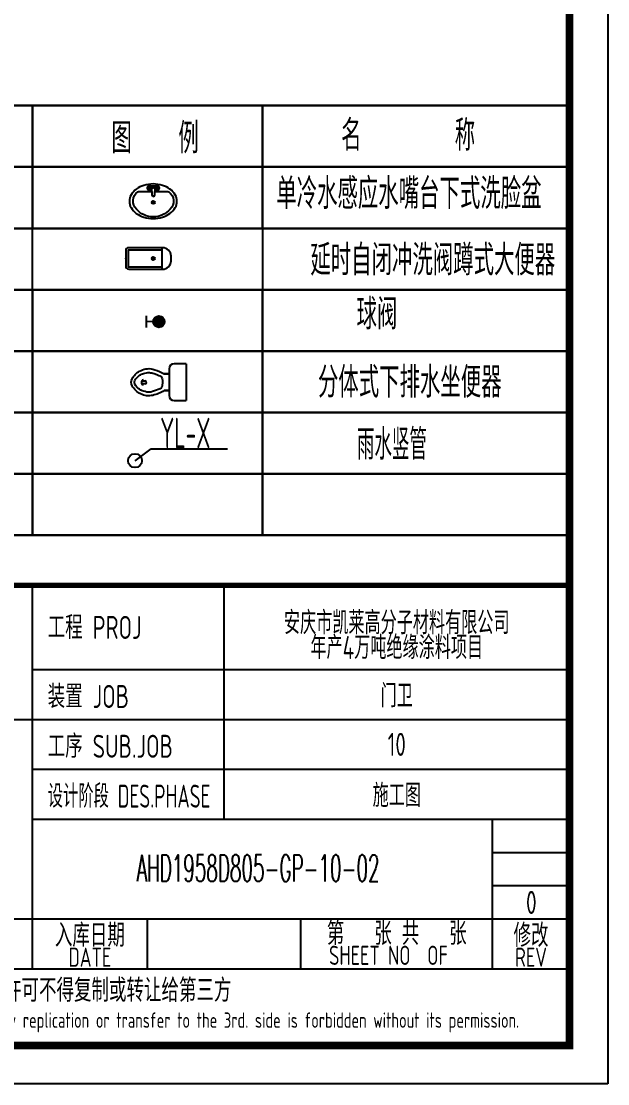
# Model space of a CAD drawing. Extents: x 5693218 to 11495510, y -728562 to -461276.
# Drawn here: x 5794853 to 5802497, y -503276 to -489423 of the extents above; entities that cross this region are included whole.
import ezdxf
from ezdxf.enums import TextEntityAlignment as Align

# ---------------------------------------------------------------- set-up
doc = ezdxf.new("R2010")
doc.units = 0
doc.header["$LTSCALE"] = 1000
doc.header["$MEASUREMENT"] = 0
doc.layers.get('0').update_dxf_attribs({"linetype": 'CONTINUOUS'})
for name, color, linetype in [('AXIS', 3, 'CONTINUOUS'), ('DIM_SYMB', 3, 'CONTINUOUS'), ('卫厨', 253, 'CONTINUOUS'), ('尺寸标注', 74, 'CONTINUOUS'), ('说明文本', 54, 'CONTINUOUS'), ('说明表格', 146, 'CONTINUOUS')]:
    doc.layers.add(name, color=color, linetype=linetype)
doc.styles.add('AHD', font='sceie.shx', dxfattribs={"width": 0.7, "bigfont": 'sceic.shx'})
doc.styles.add('DIM_FONT', font='SIMPLEX', dxfattribs={"width": 0.7, "bigfont": 'GBCBIG'})
doc.styles.add('TSSD_Rein', font='Tssdeng.shx', dxfattribs={"width": 0.7, "bigfont": 'hztxt.shx'})

# ---------------------------------------------------------------- blocks, each defined once
blk = doc.blocks.new('$lvtry$00000202')
at = {"color": 0}
for p, q in [((-110, -40, 0), (-110, -470, 0)), ((100, -30, 0), (-100, -30, 0)), ((110, -470, 0), (110, -40, 0)), ((140, -470, 0), (-140, -470, 0))]:
    blk.add_line(p, q, dxfattribs=at)
at = {"color": 0, "elevation": 0}
blk.add_lwpolyline([(140, -40, 0.414214), (100, 0), (-100, 0, 0.414214), (-140, -40), (-140, -480, 0.414214), (-30, -590), (30, -590, 0.414214), (140, -480)], format="xyb", close=True, dxfattribs=at)
at = {"color": 0}
blk.add_circle((0, -359, 0), 20, dxfattribs=at)
for centre, start, end in [((-100, -40, 0), 90, 180), ((100, -40, 0), 0, 90)]:
    blk.add_arc(centre, 10, start, end, dxfattribs=at)
for p in [(0, 0, 0), (0, -359, 0)]:
    blk.add_point(p, dxfattribs=at)

msp = doc.modelspace()

# ---------------------------------------------------------------- hatches: boundary and pattern name
at = {"layer": '尺寸标注'}
h = msp.add_hatch(color=0, dxfattribs=at)
h.dxf.hatch_style = 1
h.paths.add_polyline_path([(5796721.6, -493340.3, 1), (5796572, -493340.2, 1)])

# ---------------------------------------------------------------- linework, layer by layer
at = {"color": 0}
for p, q in [((5802497.1, -473576.5), (5802497.1, -503276.5)), ((5797000.4, -493889.4), (5797000.4, -494369.4))]:
    msp.add_line(p, q, dxfattribs=at)
for p, q in [((5796335.3, -495152.3), (5796545.1, -494995.9)), ((5796545.1, -494995.9), (5797542.5, -494995.9)), ((5794997.1, -501776.5), (5794997.1, -496776.5)), ((5797497.1, -499826.5), (5797497.1, -496776.5)), ((5801997.1, -502776.5), (5801997.1, -496776.5)), ((5794997.1, -497876.5), (5801997.1, -497876.5)), ((5783997.1, -498526.5), (5801997.1, -498526.5)), ((5794997.1, -499176.5), (5801997.1, -499176.5)), ((5794997.1, -499826.5), (5801997.1, -499826.5)), ((5800997.1, -501776.5), (5800997.1, -499826.5)), ((5800997.1, -500259.8), (5801997.1, -500259.8)), ((5800997.1, -500693.2), (5801997.1, -500693.2)), ((5783997.1, -501126.5), (5801997.1, -501126.5)), ((5796497.1, -501776.5), (5796497.1, -501126.5)), ((5798497.1, -501776.5), (5798497.1, -501126.5)), ((5783997.1, -501776.5), (5801997.1, -501776.5)), ((5783997.1, -502776.5), (5801997.1, -502776.5)), ((5802497.1, -503276.5), (5760497.1, -503276.5))]:
    msp.add_line(p, q)
at = {"color": 0, "const_width": 100}
msp.add_lwpolyline([(5801997.1, -502776.5), (5762997.1, -502776.5), (5762997.1, -474076.5), (5801997.1, -474076.5)], close=True, dxfattribs=at)
at = {"elevation": -162257.2}
for points in [[(5796353.9, -491874.1, -0.4673027), (5796372.5, -491647.4, -0.1548846), (5796392.7, -491641), (5796554.5, -491641, -0.1548846)], [(5796592.8, -491641), (5796754.5, -491641, -0.1548846), (5796774.8, -491647.4, -0.4673027), (5796793.3, -491874.1, -0.2102775), (5796573.6, -491974.2, -0.2102775), (5796353.9, -491874.1, -0.4673027)]]:
    msp.add_lwpolyline(points, format="xyb", dxfattribs=at)
for points in [[(5796519.3, -491569.8), (5796627.9, -491569.8)], [(5796519.3, -491622.7), (5796551.5, -491622.7)], [(5796595.8, -491622.7), (5796627.9, -491622.7)]]:
    msp.add_lwpolyline(points, dxfattribs=at)
msp.add_lwpolyline([(5796549.9, -491589), (5796554.5, -491686.7, 1), (5796592.8, -491686.7), (5796597.4, -491589, 0.493794)], format="xyb", close=True, dxfattribs=at)
msp.add_lwpolyline([(5801997.1, -496776.5, 70, 70, 0), (5783997.1, -496776.5, 70, 70, 0), (5783997.1, -502776.5, 0, 0, 0)], format="xyseb")
for centre, radius in [((5796519.3, -491596.3, -162257.2), 19.4), ((5796519.3, -491596.3, -162257.2), 12.6), ((5796627.9, -491596.3, -162257.2), 19.4), ((5796627.9, -491596.3, -162257.2), 12.6), ((5796573.6, -491785.7, -162257.2), 19.7), ((5796573.6, -491785.7, -162257.2), 14.7), ((5796335.3, -495152.3), 89.8)]:
    msp.add_circle(centre, radius)
for centre, radius, start, end in [((5796496.8, -491809.6, -162257.2), 245.9, 125.98624, 150.29939), ((5796542.1, -491872.1, -162257.2), 323, 106.74086, 125.98624), ((5796571.7, -491970.6, -162257.2), 425.9, 90, 106.74086), ((5796519.3, -491596.3, -162257.2), 26.5, 90, 270), ((5796571.7, -491970.6, -162257.2), 425.9, 73.25914, 90), ((5796627.9, -491596.3, -162257.2), 26.5, 270, 90), ((5796601.4, -491872.1, -162257.2), 323, 54.01376, 73.25914), ((5796646.7, -491809.6, -162257.2), 245.9, 29.70061, 54.01376), ((5796427.4, -491770.1, -162257.2), 166, 150.29939, 180), ((5796427.4, -491770.1, -162257.2), 166, 180, 209.70061), ((5796716.1, -491770.1, -162257.2), 166, 0, 29.70061), ((5796716.1, -491770.1, -162257.2), 166, 330.29939, 0), ((5796496.8, -491730.5, -162257.2), 245.9, 209.70061, 234.01376), ((5796542.1, -491668, -162257.2), 323, 234.01376, 253.25914), ((5796601.4, -491668, -162257.2), 323, 286.74086, 305.98624), ((5796646.7, -491730.5, -162257.2), 245.9, 305.98624, 330.29939), ((5796571.7, -491569.5, -162257.2), 425.9, 253.25914, 270), ((5796571.7, -491569.5, -162257.2), 425.9, 270, 286.74086)]:
    msp.add_arc(centre, radius, start, end)
msp.add_point((5796573.2, -491595.6, -162257.2))
at = {"layer": '卫厨'}
for p, q in [((5797000.4, -493889.4), (5796845.4, -493889.4)), ((5796780.4, -494019.4), (5796715.4, -494019.4)), ((5796780.4, -493954.4), (5796780.4, -494304.4)), ((5796464.4, -494151.4), (5796424.3, -494150.9)), ((5796425.6, -494111.4), (5796464.4, -494111.4)), ((5796428.6, -494111.4), (5796428.6, -494111.4)), ((5796715.4, -494239.4), (5796780.4, -494239.4)), ((5796845.4, -494369.4), (5797000.4, -494369.4))]:
    msp.add_line(p, q, dxfattribs=at)
for points in [[(5796715.4, -494239.4, -0.0823714), (5796566.2, -494300.6, -0.1740471), (5796408.6, -494281.5, -0.1528473), (5796298.3, -494175, -0.2548697), (5796298.3, -494083.9, -0.1351934), (5796393.9, -493985, -0.1926796), (5796566.2, -493958.3, -0.0667149), (5796680.6, -494001.5, 0.0084124), (5796715.4, -494019.4), (5796780.4, -494019.4), (5796780.4, -494239.4)], [(5796693.5, -494130.3, -0.0737639), (5796683.1, -494193.1, -0.2194111), (5796663.4, -494214.5, -0.0180163), (5796564.4, -494251.7, -0.1630079), (5796467.2, -494251.7, -0.0845593), (5796394.2, -494221.4, -0.1855195), (5796334.6, -494155.9, -0.2527856), (5796342.7, -494090.8, -0.083694), (5796394.2, -494039.2, -0.078323), (5796444.3, -494014.3, -0.0869509), (5796523.4, -494003.8, -0.0712776), (5796584.7, -494015.2, -0.0217194), (5796629.1, -494032.4, 0.0161687), (5796663.4, -494046.1, -0.1587682), (5796676.7, -494056.4, -0.1688137), (5796692.9, -494117.9)]]:
    msp.add_lwpolyline(points, format="xyb", close=True, dxfattribs=at)
for centre, radius, start, end in [((5796845.4, -493954.4), 65, 90, 180), ((5796451.6, -494132), 33.2, 100.04955, 259.95045), ((5796464.4, -494131.4), 20, 270, 90), ((5796845.4, -494304.4), 65, 180, 270)]:
    msp.add_arc(centre, radius, start, end, dxfattribs=at)
at = {"layer": '尺寸标注', "color": 0}
for p, q in [((5796485.4, -493339.7), (5796485.5, -493262.2)), ((5796635.6, -493339.8), (5796485.4, -493339.7)), ((5796485.4, -493417.2), (5796485.4, -493339.7))]:
    msp.add_line(p, q, dxfattribs=at)
msp.add_circle((5796646.8, -493340.2), 74.8, dxfattribs=at)
at = {"layer": '说明表格', "color": 0, "linetype": 'Continuous'}
for points in [[(5801997.1, -491322.9), (5785997.1, -491322.9), (5785997.1, -490522.9), (5801997.1, -490522.9)], [(5801997.1, -492122.9), (5785997.1, -492122.9), (5785997.1, -491322.9), (5801997.1, -491322.9)], [(5801997.1, -492922.9), (5785997.1, -492922.9), (5785997.1, -492122.9), (5801997.1, -492122.9)], [(5801997.1, -493722.9), (5785997.1, -493722.9), (5785997.1, -492922.9), (5801997.1, -492922.9)], [(5801997.1, -494522.9), (5785997.1, -494522.9), (5785997.1, -493722.9), (5801997.1, -493722.9)], [(5801997.1, -495322.9), (5785997.1, -495322.9), (5785997.1, -494522.9), (5801997.1, -494522.9)], [(5801997.1, -496122.9), (5785997.1, -496122.9), (5785997.1, -495322.9), (5801997.1, -495322.9)]]:
    msp.add_lwpolyline(points, dxfattribs=at)
for points in [[(5793997.1, -490522.9), (5793997.1, -491322.9), (5794997.1, -491322.9), (5794997.1, -490522.9)], [(5794997.1, -490522.9), (5794997.1, -491322.9), (5797997.1, -491322.9), (5797997.1, -490522.9)], [(5797997.1, -490522.9), (5797997.1, -491322.9), (5801997.1, -491322.9), (5801997.1, -490522.9)], [(5793997.1, -491322.9), (5793997.1, -492122.9), (5794997.1, -492122.9), (5794997.1, -491322.9)], [(5794997.1, -491322.9), (5794997.1, -492122.9), (5797997.1, -492122.9), (5797997.1, -491322.9)], [(5797997.1, -491322.9), (5797997.1, -492122.9), (5801997.1, -492122.9), (5801997.1, -491322.9)], [(5793997.1, -492122.9), (5793997.1, -492922.9), (5794997.1, -492922.9), (5794997.1, -492122.9)], [(5797997.1, -492122.9), (5797997.1, -492922.9), (5801997.1, -492922.9), (5801997.1, -492122.9)], [(5793997.1, -492922.9), (5793997.1, -493722.9), (5794997.1, -493722.9), (5794997.1, -492922.9)], [(5794997.1, -492922.9), (5794997.1, -493722.9), (5797997.1, -493722.9), (5797997.1, -492922.9)], [(5797997.1, -492922.9), (5797997.1, -493722.9), (5801997.1, -493722.9), (5801997.1, -492922.9)], [(5793997.1, -493722.9), (5793997.1, -494522.9), (5794997.1, -494522.9), (5794997.1, -493722.9)], [(5794997.1, -493722.9), (5794997.1, -494522.9), (5797997.1, -494522.9), (5797997.1, -493722.9)], [(5797997.1, -493722.9), (5797997.1, -494522.9), (5801997.1, -494522.9), (5801997.1, -493722.9)], [(5793997.1, -494522.9), (5793997.1, -495322.9), (5794997.1, -495322.9), (5794997.1, -494522.9)], [(5794997.1, -494522.9), (5794997.1, -495322.9), (5797997.1, -495322.9), (5797997.1, -494522.9)], [(5797997.1, -494522.9), (5797997.1, -495322.9), (5801997.1, -495322.9), (5801997.1, -494522.9)], [(5793997.1, -495322.9), (5793997.1, -496122.9), (5794997.1, -496122.9), (5794997.1, -495322.9)], [(5794997.1, -495322.9), (5794997.1, -496122.9), (5797997.1, -496122.9), (5797997.1, -495322.9)], [(5797997.1, -495322.9), (5797997.1, -496122.9), (5801997.1, -496122.9), (5801997.1, -495322.9)]]:
    msp.add_lwpolyline(points, close=True, dxfattribs=at)

# ---------------------------------------------------------------- block references
at = {"layer": '说明表格', "color": 0, "linetype": 'Continuous', "rotation": 90}
msp.add_blockref('$lvtry$00000202', (5796214.6, -492515.7, 0), dxfattribs=at)

# ---------------------------------------------------------------- texts
at = {"style": 'AHD'}
for s, width, p in [('工程 PROJ', 0.8, (5795197.1, -497476.5)), ('工程 PROJ', 0.8, (5795197.1, -497476.5)), ('装置 JOB', 0.8, (5795197.1, -498376.5)), ('装置 JOB', 0.8, (5795197.1, -498376.5)), ('工序 SUB.JOB', 0.8, (5795197.1, -499026.5)), ('工序 SUB.JOB', 0.8, (5795197.1, -499026.5)), ('设计阶段 DES.PHASE', 0.7, (5795197.1, -499676.5)), ('设计阶段 DES.PHASE', 0.7, (5795197.1, -499676.5))]:
    msp.add_text(s, height=300, dxfattribs=dict(at, width=width)).set_placement(p)
at = {"style": 'AHD', "width": 0.8}
for s, height, p in [('入库日期', 300, (5795747.1, -501326.5)), ('入库日期', 300, (5795747.1, -501326.5)), ('第   张 共   张', 300, (5799747.1, -501301.5)), ('修改', 300, (5801497.1, -501326.5)), ('修改', 300, (5801497.1, -501326.5)), ('DATE', 250, (5795747.1, -501626.5)), ('DATE', 250, (5795747.1, -501626.5)), ('SHEET NO  OF  ', 250, (5799747.1, -501601.5)), ('SHEET NO  OF  ', 250, (5799747.1, -501601.5)), ('REV', 250, (5801497.1, -501626.5)), ('REV', 250, (5801497.1, -501626.5)), ('本文件专有权属安徽华东化工医药工程有限责任公司所有,未经许可不得复制或转让给第三方', 300, (5792997.1, -502076.5)), ('本文件专有权属安徽华东化工医药工程有限责任公司所有,未经许可不得复制或转让给第三方', 300, (5792997.1, -502076.5)), ('The proprietary right of this document belongs to Anhui Huadong Chemical And Medical Engineering  Co.,Ltd.  and any replication or transfer to the 3rd. side is forbidden without its permission. ', 200, (5792997.1, -502476.5)), ('The proprietary right of this document belongs to Anhui Huadong Chemical And Medical Engineering  Co.,Ltd.  and any replication or transfer to the 3rd. side is forbidden without its permission. ', 200, (5792997.1, -502476.5))]:
    msp.add_text(s, height=height, dxfattribs=at).set_placement(p, align=Align.MIDDLE)
msp.add_attdef('0', text='0', height=300, dxfattribs=at).set_placement((5801501.2, -500912.6), align=Align.MIDDLE)
msp.add_attdef('0', text='0', height=300, dxfattribs=at).set_placement((5801501.2, -500912.6), align=Align.MIDDLE)
at = {"layer": 'AXIS', "style": 'TSSD_Rein', "width": 0.7}
for s, p in [('安庆市凯莱高分子材料有限公司', (5799747.1, -497248.9)), ('年产4万吨绝缘涂料项目', (5799747.1, -497571.9)), ('门卫', (5799747.1, -498201.5)), ('10', (5799747.1, -498851.5)), ('施工图', (5799747.1, -499501.5))]:
    msp.add_text(s, height=300, dxfattribs=at).set_placement(p, align=Align.MIDDLE)
at = {"layer": 'DIM_SYMB', "color": 7, "style": 'DIM_FONT', "width": 0.5}
msp.add_text('AHD1958D805-GP-10-02', height=350, dxfattribs=at).set_placement((5796357, -500640.8))
at = {"layer": '说明文本', "color": 0, "style": 'AHD', "width": 0.7}
for s, p in [('名        称', (5799022.3, -491111.1)), ('图    例', (5796027.7, -491146.7)), ('单冷水感应水嘴台下式洗脸盆', (5798176.6, -491869.8)), ('延时自闭冲洗阀蹲式大便器', (5798620.8, -492736.4)), ('球阀', (5799222.3, -493441)), ('分体式下排水坐便器', (5798719.7, -494330.1))]:
    msp.add_text(s, height=399.98, dxfattribs=at).set_placement(p)
at = {"layer": '说明文本', "color": 0, "style": 'AHD', "width": 0.6}
for s, p in [('YL-X', (5796991.3, -494792.4)), ('雨水竖管', (5799683.9, -494918.8))]:
    msp.add_text(s, height=399.98, dxfattribs=at).set_placement(p, align=Align.MIDDLE)

doc.saveas('drawing.dxf')
